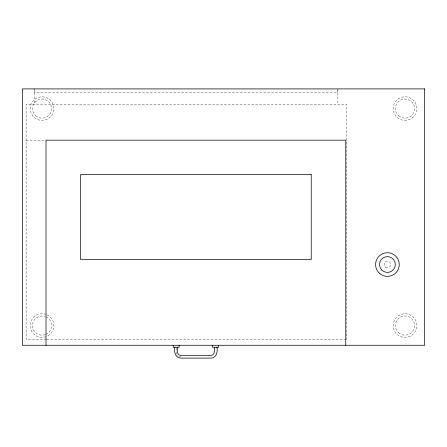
<?xml version="1.0" encoding="UTF-8"?>
<svg xmlns="http://www.w3.org/2000/svg" width="447" height="447" viewBox="0 0 447 447"><rect width="100%" height="100%" fill="white"/><g stroke="black" fill="none" stroke-linecap="round" stroke-linejoin="round"><path stroke-width="0.34" stroke-dasharray="2.23 1.68" d="M26.138 140.174L45.331 140.174M46.382 339.351L26.138 339.351L26.138 104.162L346.559 104.162L346.559 339.351M46.711 339.362L345.861 339.351M337.882 88.903L337.882 104.162M337.485 90.216L337.485 92.847L34.575 92.847L34.575 88.903M176.168 347.928L176.168 352.052A4.733 4.733 0 0 0 176.531 353.862M34.184 88.903L34.184 104.162M180.901 356.784A4.733 4.733 0 0 1 176.805 354.415M46.225 316.957A9.583 9.583 0 0 1 45.762 334.412M45.181 334.635A9.583 9.583 0 0 1 32.458 325.639A9.583 9.583 0 0 1 45.063 316.482M47.209 314.934A11.834 11.834 0 0 1 47.058 336.295M45.912 336.759A11.834 11.834 0 0 1 30.212 325.187A11.834 11.834 0 0 1 46.644 314.677M385.778 267.351A3.28 3.28 0 0 0 390.7 264.512A3.28 3.28 0 0 0 385.778 261.674A3.28 3.28 0 0 0 385.778 267.351M398.685 115.834A9.583 9.583 0 0 0 414.369 110.403A9.583 9.583 0 0 0 401.819 99.536A9.583 9.583 0 0 0 398.685 115.834M397.215 117.539A11.834 11.834 0 0 0 416.582 110.828A11.834 11.834 0 0 0 401.088 97.412A11.834 11.834 0 0 0 397.215 117.539M398.685 332.825A9.583 9.583 0 0 0 414.369 327.388A9.583 9.583 0 0 0 401.819 316.521A9.583 9.583 0 0 0 398.685 332.825M397.215 334.524A11.834 11.834 0 0 0 416.582 327.813A11.834 11.834 0 0 0 401.088 314.397A11.834 11.834 0 0 0 397.215 334.524M35.766 115.834A9.583 9.583 0 0 0 51.45 110.403A9.583 9.583 0 0 0 38.9 99.536A9.583 9.583 0 0 0 35.766 115.834M34.296 117.539A11.834 11.834 0 0 0 53.657 110.828A11.834 11.834 0 0 0 38.168 97.412A11.834 11.834 0 0 0 34.296 117.539"/><path stroke-width="0.67" d="M345.766 345.285L345.766 140.174L46.013 140.174L46.013 345.285M218.572 345.274L218.572 347.246L212.655 347.246L212.655 345.274M216.924 347.246C218.024 351.582 216.376 358.159 210.923 358.092L180.862 358.097C175.403 358.164 173.754 351.582 174.855 347.241M214.303 347.246C214.772 349.979 214.94 355.466 210.839 355.477L180.946 355.471C176.844 355.46 177.018 349.973 177.487 347.241M179.13 345.274L179.13 347.246L173.212 347.246L173.212 345.274M424.65 88.903L22.35 88.903L22.35 345.268L424.65 345.268L424.65 88.903M311.241 174.609L80.544 174.604L80.544 259.534L311.241 259.534L311.241 174.604M380.039 273.799A11.834 11.834 0 0 0 399.121 266.317A11.834 11.834 0 0 0 383.096 253.533A11.834 11.834 0 0 0 380.039 273.799M381.844 270.089A7.89 7.89 0 0 0 395.042 266.552A7.89 7.89 0 0 0 385.375 256.891A7.89 7.89 0 0 0 381.844 270.089"/></g></svg>
